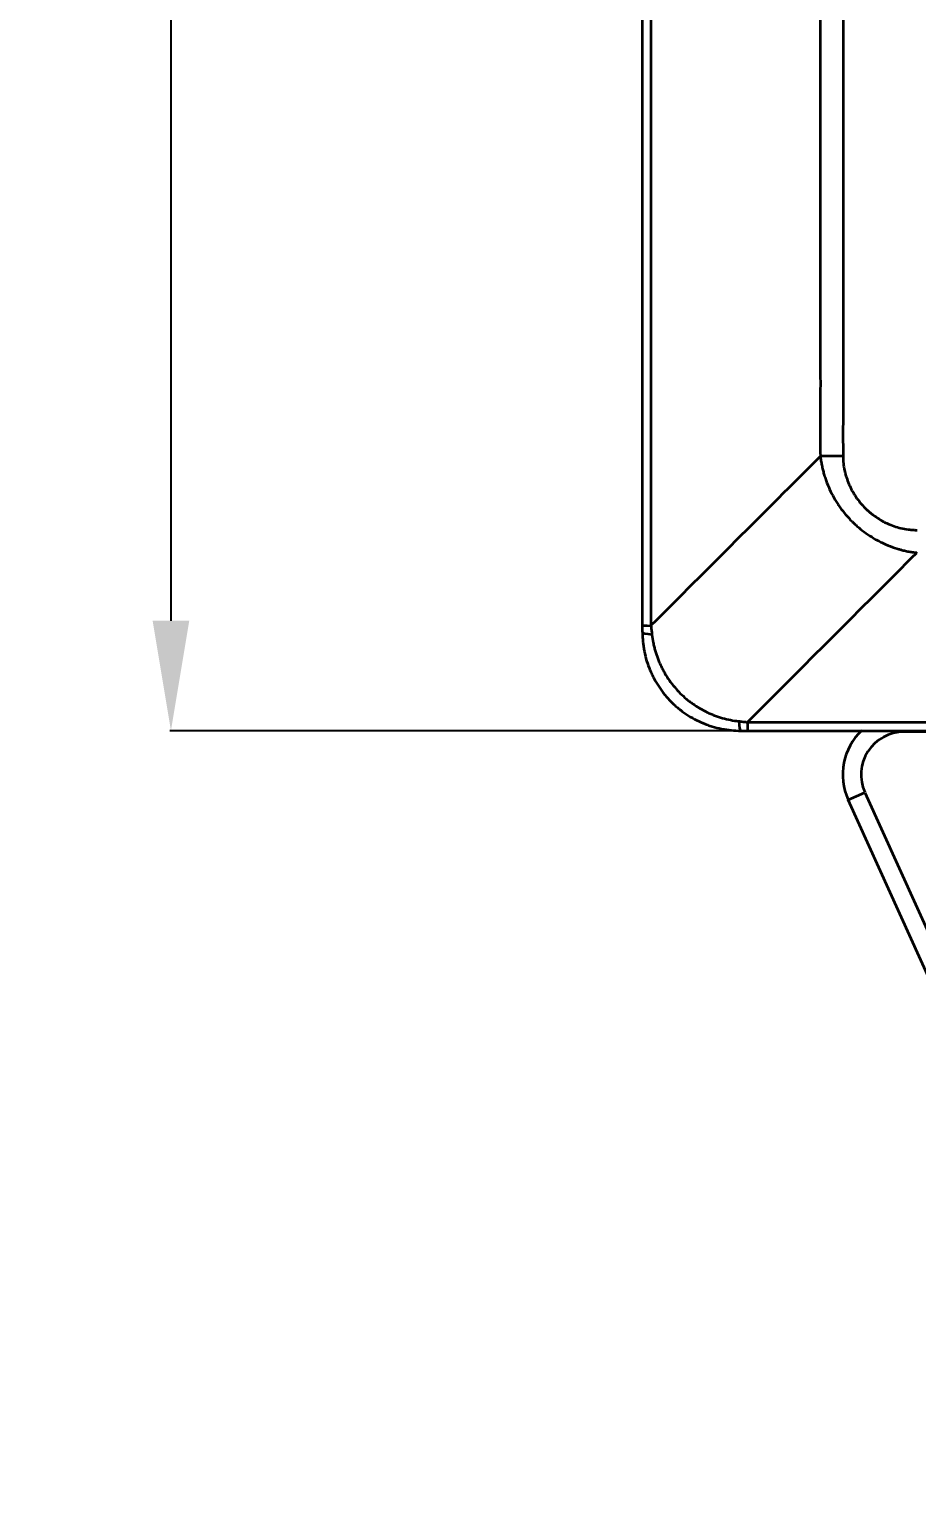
# Model space of a CAD drawing. Header units: millimetres. Extents: x 101 to 1819, y 134 to 1482.
# Drawn here: x 166.5 to 311.8, y 170.3 to 408.5 of the extents above; entities that cross this region are included whole.
import ezdxf

# ---------------------------------------------------------------- set-up
doc = ezdxf.new("R2010")
doc.units = ezdxf.units.MM
doc.layers.add('1', color=7, linetype='Continuous', lineweight=18)
doc.layers.add('尺寸线层', color=3, linetype='Continuous', lineweight=18)
doc.styles.add('HZ', font='', dxfattribs={"width": 0.8})
doc.styles.get('HZ').set_extended_font_data('宋体')
doc.dimstyles.new('JP20', dxfattribs={"dimtxt": 20, "dimasz": 18, "dimexe": 0.18, "dimexo": 0.0625, "dimgap": 0.09, "dimtad": 1, "dimdec": 1, "dimzin": 12, "dimdsep": 46, "dimtxsty": 'HZ', "dimcen": 0.09, "dimdle": 36, "dimclrd": 136, "dimclre": 4, "dimclrt": 6, "dimadec": 0, "dimazin": 0, "dimtfac": 1, "dimtdec": 1, "dimtmove": 0, "dimatfit": 3, "dimfxl": 1, "dimtolj": 1, "dimarcsym": 0})

# ---------------------------------------------------------------- blocks, each defined once
blk = doc.blocks.new('*X20')
at = {"layer": 'Defpoints', "color": 0}
for p in [(284.09, 687.9), (189.72, 293.7), (284.09, 293.7)]:
    blk.add_point(p, dxfattribs=at)
at = {"layer": '尺寸线层', "color": 4, "linetype": 'Continuous', "lineweight": -2}
for p, q in [((284.03, 687.9), (189.54, 687.9)), ((284.03, 293.7), (189.54, 293.7))]:
    blk.add_line(p, q, dxfattribs=at)
at = {"layer": '尺寸线层', "color": 136, "linetype": 'Continuous', "lineweight": -2}
blk.add_line((189.72, 669.9), (189.72, 311.7), dxfattribs=at)
at = {"layer": '尺寸线层', "color": 136}
for points in [[(192.72, 669.9), (186.72, 669.9), (189.72, 687.9)], [(186.72, 311.7), (192.72, 311.7), (189.72, 293.7)]]:
    blk.add_solid(points, dxfattribs=at)
at = {"layer": '尺寸线层', "color": 6, "insert": (179.63, 490.8), "char_height": 20, "attachment_point": 5, "rotation": 90, "style": 'HZ', "bg_fill": 3, "box_fill_scale": 1.1, "bg_fill_color": 256, "bg_fill_true_color": 13158600, "bg_fill_transparency": 0}
blk.add_mtext('\\A1;394', dxfattribs=at)

msp = doc.modelspace()

# ---------------------------------------------------------------- linework, layer by layer
at = {"layer": '1', "color": 0, "linetype": 'Continuous', "lineweight": 35}
for p, q in [((266.89, 309.8), (266.89, 671.8)), ((299.72, 338.64), (296.01, 338.62)), ((309.67, 293.71), (309.67, 293.5)), ((313.36, 293.5), (309.67, 293.5)), ((300.56, 282.38), (303.29, 283.61)), ((303.29, 283.61), (351.72, 176.59)), ((351.29, 170.28), (300.56, 282.38))]:
    msp.add_line(p, q, dxfattribs=at)
for radius, start in [(10, 133.5383), (7, 90)]:
    msp.add_arc((309.67, 286.5), radius, start, 204.3489, dxfattribs=at)
for centre, major_axis, ratio, start_param, end_param in [((271.99, 310.91), (5.1, 0), 0.007069, 3.141593, 3.898103), ((271.99, 309.8), (5.1, 0), 0.094244, 3.141593, 3.943358), ((282.99, 298.8), (0, 5.1), 0.094512, 2.33963, 3.141593), ((284.1, 298.8), (0, -5.1), 0.007931, 5.526272, 6.283185)]:
    msp.add_ellipse(centre, major_axis=major_axis, ratio=ratio, start_param=start_param, end_param=end_param, dxfattribs=at)
for points, knots in [([(268.28, 670.71), (268.28, 670.48), (268.27, 670.25), (268.27, 669.78), (268.27, 669.54), (268.26, 668.84), (268.26, 668.37), (268.27, 666.97), (268.27, 666.03), (268.27, 663.22), (268.27, 661.34), (268.27, 655.72), (268.27, 651.97), (268.27, 640.73), (268.27, 633.23), (268.27, 610.74), (268.27, 595.75), (268.27, 565.76), (268.27, 550.77), (268.27, 520.79), (268.27, 490.8), (268.27, 460.81), (268.27, 430.83), (268.27, 415.84), (268.27, 385.85), (268.27, 370.86), (268.27, 348.37), (268.27, 340.87), (268.27, 329.63), (268.27, 325.88), (268.27, 320.26), (268.27, 318.38), (268.27, 315.57), (268.27, 314.64), (268.26, 313.23), (268.26, 312.76), (268.27, 312.06), (268.27, 311.82), (268.27, 311.36), (268.28, 311.12), (268.28, 310.89)], [0, 0, 0, 0, 0.702788, 0.702788, 1.405576, 1.405576, 2.811152, 2.811152, 5.622305, 5.622305, 11.244609, 11.244609, 22.489219, 22.489219, 44.978437, 44.978437, 89.956875, 89.956875, 134.935312, 134.935312, 179.91375, 224.892187, 224.892187, 269.870625, 269.870625, 314.849062, 314.849062, 337.338281, 337.338281, 348.58289, 348.58289, 354.205195, 354.205195, 357.016347, 357.016347, 358.421923, 358.421923, 359.124712, 359.124712, 359.8275, 359.8275, 359.8275, 359.8275]), ([(296.01, 642.98), (296, 642.19), (296, 641.4), (295.99, 639.81), (295.99, 639.02), (295.99, 636.64), (296, 635.06), (296.01, 630.3), (296, 627.13), (296, 617.62), (296, 611.28), (296, 592.26), (296, 579.57), (296, 554.21), (296, 541.53), (296, 516.16), (296, 490.8), (296, 465.44), (296, 440.07), (296, 427.39), (296, 402.03), (296, 389.35), (296, 370.32), (296, 363.98), (296, 354.47), (296.01, 351.3), (296, 346.54), (295.99, 344.96), (295.99, 342.58), (295.99, 341.79), (296, 340.2), (296, 339.41), (296.01, 338.62)], [0, 0, 0, 0, 2.377849, 2.377849, 4.755699, 4.755699, 9.511398, 9.511398, 19.022796, 19.022796, 38.045592, 38.045592, 76.091184, 76.091184, 114.136776, 114.136776, 152.182368, 190.227959, 190.227959, 228.273551, 228.273551, 266.319143, 266.319143, 285.341939, 285.341939, 294.853337, 294.853337, 299.609036, 299.609036, 301.986886, 301.986886, 304.364735, 304.364735, 304.364735, 304.364735]), ([(299.72, 642.96), (299.72, 642.17), (299.72, 641.38), (299.71, 639.79), (299.71, 639), (299.72, 636.62), (299.72, 635.04), (299.73, 630.28), (299.72, 627.11), (299.72, 617.6), (299.72, 611.26), (299.72, 592.24), (299.72, 579.56), (299.72, 554.2), (299.72, 528.84), (299.72, 490.8), (299.72, 452.76), (299.72, 427.4), (299.72, 402.04), (299.72, 389.36), (299.72, 370.34), (299.72, 364), (299.72, 354.49), (299.73, 351.32), (299.72, 346.56), (299.72, 344.98), (299.71, 342.6), (299.71, 341.81), (299.72, 340.22), (299.72, 339.43), (299.72, 338.64)], [0, 0, 0, 0, 2.377551, 2.377551, 4.755101, 4.755101, 9.510202, 9.510202, 19.020405, 19.020405, 38.040809, 38.040809, 76.081619, 76.081619, 114.122428, 152.163237, 190.204047, 228.244856, 228.244856, 266.285665, 266.285665, 285.30607, 285.30607, 294.816272, 294.816272, 299.571373, 299.571373, 301.948924, 301.948924, 304.326475, 304.326475, 304.326475, 304.326475]), ([(296.01, 338.62), (296.01, 338.61), (296.01, 338.6), (296.01, 338.59), (296.02, 338.56), (296.02, 338.51), (296.04, 338.4), (296.06, 338.18), (296.13, 337.75), (296.24, 337.13), (296.35, 336.64), (296.44, 336.28), (296.47, 336.16), (296.53, 335.92), (296.57, 335.8), (296.67, 335.43), (296.75, 335.19), (296.91, 334.72), (297, 334.48), (297.27, 333.78), (297.47, 333.32), (297.91, 332.42), (298.14, 331.97), (298.53, 331.32), (298.66, 331.11), (298.93, 330.69), (299.07, 330.48), (299.51, 329.86), (299.82, 329.46), (300.47, 328.69), (300.81, 328.32), (301.21, 327.92), (301.26, 327.87), (301.35, 327.78), (301.49, 327.65), (301.81, 327.35), (302.09, 327.1), (302.67, 326.62), (303.06, 326.31), (303.88, 325.73), (304.3, 325.46), (304.95, 325.08), (305.17, 324.95), (305.5, 324.78), (305.61, 324.72), (305.84, 324.6), (305.95, 324.55), (306.52, 324.27), (306.97, 324.07), (307.91, 323.71), (308.38, 323.55), (308.92, 323.39), (308.98, 323.38), (309.1, 323.34), (309.28, 323.29), (309.7, 323.18), (310.07, 323.1), (310.44, 323.03), (310.56, 323.01), (310.81, 322.97), (311.06, 322.93), (311.37, 322.88), (311.59, 322.86), (311.7, 322.84), (311.75, 322.84), (311.78, 322.83), (311.79, 322.83), (311.8, 322.83), (311.81, 322.83), (311.81, 322.83)], [0, 0, 0, 0, 0.023536, 0.023536, 0.047072, 0.094144, 0.188289, 0.376577, 0.753155, 1.50631, 2.259465, 2.259465, 2.636042, 2.636042, 3.01262, 3.01262, 3.765774, 3.765774, 4.518929, 4.518929, 6.025239, 6.025239, 7.531549, 7.531549, 8.284704, 8.284704, 9.037859, 9.037859, 10.544168, 10.544168, 12.050478, 12.050478, 12.238767, 12.238767, 12.427056, 12.803633, 13.556788, 13.556788, 15.063098, 15.063098, 16.569407, 16.569407, 17.322562, 17.322562, 17.69914, 17.69914, 18.075717, 18.075717, 19.582027, 19.582027, 21.088337, 21.088337, 21.276625, 21.276625, 21.464914, 21.841492, 22.594646, 22.594646, 22.971224, 22.971224, 23.347801, 23.724379, 23.912667, 24.006812, 24.053884, 24.07742, 24.089188, 24.089188, 24.100956, 24.100956, 24.100956, 24.100956]), ([(299.72, 338.64), (299.72, 338.24), (299.74, 337.84), (299.83, 337.06), (299.89, 336.67), (299.99, 336.18), (300.02, 336.04), (300.06, 335.89), (300.08, 335.8), (300.1, 335.75), (300.16, 335.51), (300.22, 335.32), (300.4, 334.75), (300.54, 334.39), (300.85, 333.67), (301.02, 333.31), (301.31, 332.8), (301.41, 332.62), (301.56, 332.37), (301.64, 332.25), (301.72, 332.12), (301.78, 332.04), (301.8, 332), (302.05, 331.63), (302.53, 330.99), (303.07, 330.41), (303.38, 330.09), (303.42, 330.06), (303.49, 329.99), (303.6, 329.88), (303.85, 329.65), (304.07, 329.46), (304.53, 329.08), (304.85, 328.85), (305.5, 328.4), (305.83, 328.2), (306.35, 327.91), (306.53, 327.82), (306.75, 327.71), (306.79, 327.69), (306.88, 327.65), (307.02, 327.59), (307.15, 327.53), (307.61, 327.33), (307.98, 327.19), (308.72, 326.96), (309.1, 326.86), (309.87, 326.7), (310.26, 326.64), (310.76, 326.59), (310.86, 326.58), (311.05, 326.56), (311.35, 326.55), (311.65, 326.54), (311.85, 326.53)], [0, 0, 0, 0, 1.184941, 1.184941, 2.369882, 2.369882, 2.666117, 2.814234, 2.814234, 2.962352, 2.962352, 3.554822, 3.554822, 4.739763, 4.739763, 5.924704, 5.924704, 6.517174, 6.517174, 6.81341, 6.961527, 6.961527, 7.109645, 7.109645, 8.294586, 9.479526, 9.479526, 9.627644, 9.627644, 9.775761, 10.071997, 10.664467, 10.664467, 11.849408, 11.849408, 13.034349, 13.034349, 13.626819, 13.626819, 13.774937, 13.774937, 13.923054, 14.219289, 14.219289, 15.40423, 15.40423, 16.589171, 16.589171, 17.774112, 17.774112, 18.070347, 18.070347, 18.366582, 18.959053, 18.959053, 18.959053, 18.959053]), ([(266.89, 309.8), (266.89, 309.27), (266.91, 308.74), (266.97, 308.15), (266.98, 308.08), (266.99, 307.95), (267, 307.88), (267.03, 307.69), (267.08, 307.29), (267.15, 306.91), (267.3, 306.13), (267.43, 305.62), (267.73, 304.62), (267.91, 304.13), (268.21, 303.4), (268.32, 303.16), (268.46, 302.86), (268.49, 302.8), (268.55, 302.68), (268.64, 302.5), (268.73, 302.32), (269.04, 301.74), (269.31, 301.29), (269.89, 300.42), (270.2, 300), (270.87, 299.19), (271.22, 298.8), (271.79, 298.23), (271.98, 298.05), (272.37, 297.69), (272.57, 297.52), (272.88, 297.27), (273.04, 297.14), (273.19, 297.02), (273.3, 296.94), (273.35, 296.9), (273.62, 296.7), (273.84, 296.55), (274.49, 296.11), (274.94, 295.84), (275.87, 295.35), (276.34, 295.13), (277.07, 294.83), (277.32, 294.73), (277.69, 294.6), (277.81, 294.55), (278.07, 294.47), (278.19, 294.43), (278.83, 294.24), (279.34, 294.11), (280.37, 293.91), (280.89, 293.83), (281.93, 293.73), (282.46, 293.7), (282.99, 293.7)], [0, 0, 0, 0, 1.580497, 1.580497, 1.778059, 1.778059, 1.975622, 1.975622, 2.370746, 3.160995, 3.160995, 4.741492, 4.741492, 6.321989, 6.321989, 7.112238, 7.112238, 7.3098, 7.3098, 7.507362, 7.902487, 7.902487, 9.482984, 9.482984, 11.063481, 11.063481, 12.643979, 12.643979, 13.434227, 13.434227, 14.224476, 14.224476, 14.6196, 14.817162, 14.817162, 15.014725, 15.014725, 15.804973, 15.804973, 17.38547, 17.38547, 18.965968, 18.965968, 19.756216, 19.756216, 20.151341, 20.151341, 20.546465, 20.546465, 22.126962, 22.126962, 23.70746, 23.70746, 25.287957, 25.287957, 25.287957, 25.287957]), ([(268.28, 310.89), (268.28, 310.89), (268.28, 310.89), (268.28, 310.89), (268.28, 310.88), (268.28, 310.88), (268.28, 310.87), (268.28, 310.86), (268.29, 310.83), (268.29, 310.78), (268.3, 310.68), (268.33, 310.47), (268.35, 310.29), (268.39, 309.93), (268.41, 309.69), (268.44, 309.46)], [0, 0, 0, 0, 0.001407, 0.001407, 0.002814, 0.005628, 0.011257, 0.022513, 0.045027, 0.090053, 0.180107, 0.360214, 0.720427, 0.720427, 1.440855, 1.440855, 1.440855, 1.440855]), ([(268.44, 309.46), (268.49, 309), (268.56, 308.55), (268.67, 308), (268.69, 307.89), (268.74, 307.66), (268.82, 307.33), (268.91, 307), (269.09, 306.35), (269.23, 305.93), (269.47, 305.3), (269.56, 305.09), (269.74, 304.67), (269.92, 304.26), (270.13, 303.86), (270.28, 303.56), (270.34, 303.46), (270.45, 303.26), (270.51, 303.16), (270.79, 302.67), (271.04, 302.29), (271.55, 301.55), (271.83, 301.2), (272.41, 300.51), (272.71, 300.17), (273.36, 299.53), (273.69, 299.22), (274.13, 298.86), (274.21, 298.79), (274.39, 298.64), (274.48, 298.57), (274.75, 298.37), (274.93, 298.23), (275.49, 297.84), (275.87, 297.6), (276.64, 297.14), (277.04, 296.93), (277.65, 296.64), (277.86, 296.55), (278.17, 296.41), (278.28, 296.37), (278.49, 296.29), (278.59, 296.24), (279.12, 296.04), (279.55, 295.9), (280.42, 295.65), (280.86, 295.55), (281.74, 295.37), (282.19, 295.3), (282.64, 295.25)], [0, 0, 0, 0, 1.356254, 1.356254, 1.695317, 1.695317, 2.03438, 2.712507, 2.712507, 4.068761, 4.068761, 4.746888, 4.746888, 5.425014, 6.103141, 6.103141, 6.442205, 6.442205, 6.781268, 6.781268, 8.137522, 8.137522, 9.493775, 9.493775, 10.850029, 10.850029, 12.206282, 12.206282, 12.545346, 12.545346, 12.884409, 12.884409, 13.562536, 13.562536, 14.91879, 14.91879, 16.275043, 16.275043, 16.95317, 16.95317, 17.292233, 17.292233, 17.631297, 17.631297, 18.98755, 18.98755, 20.343804, 20.343804, 21.700058, 21.700058, 21.700058, 21.700058]), ([(282.64, 295.25), (282.88, 295.23), (283.12, 295.2), (283.48, 295.16), (283.66, 295.14), (283.87, 295.12), (283.97, 295.1), (284.02, 295.1), (284.05, 295.1), (284.06, 295.09), (284.07, 295.09), (284.07, 295.09), (284.07, 295.09), (284.08, 295.09)], [0, 0, 0, 0, 0.721378, 0.721378, 1.082067, 1.262411, 1.352584, 1.39767, 1.420213, 1.431484, 1.43712, 1.43712, 1.442756, 1.442756, 1.442756, 1.442756]), ([(282.99, 293.7), (283.17, 293.7), (283.36, 293.7), (283.73, 293.7), (283.92, 293.7), (284.1, 293.7)], [0, 0, 0, 0, 0.55753, 0.55753, 1.11506, 1.11506, 1.11506, 1.11506]), ([(284.08, 295.09), (284.21, 295.09), (284.34, 295.09), (284.6, 295.08), (284.99, 295.08), (285.64, 295.07), (286.16, 295.07), (286.68, 295.07), (286.94, 295.07), (288.24, 295.08), (289.28, 295.09), (292.4, 295.08), (294.48, 295.08), (300.73, 295.08), (304.89, 295.08), (313.22, 295.08), (317.38, 295.08), (325.71, 295.08), (329.87, 295.08), (350.68, 295.08), (367.34, 295.08), (417.29, 295.08), (450.6, 295.08), (483.9, 295.08)], [0, 0, 0, 0, 0.390287, 0.390287, 0.780573, 1.561146, 2.341719, 2.341719, 3.122292, 3.122292, 6.244585, 6.244585, 12.489169, 12.489169, 24.978338, 24.978338, 37.467507, 37.467507, 49.956676, 49.956676, 99.913352, 99.913352, 199.826705, 199.826705, 199.826705, 199.826705]), ([(284.1, 293.7), (284.62, 293.7), (285.14, 293.7), (286.18, 293.7), (286.7, 293.7), (288.27, 293.7), (289.31, 293.7), (292.43, 293.7), (294.51, 293.7), (300.75, 293.7), (304.91, 293.7), (313.24, 293.7), (317.4, 293.7), (325.73, 293.7), (346.54, 293.7), (367.35, 293.7), (417.29, 293.7), (450.59, 293.7), (483.89, 293.7)], [0, 0, 0, 0, 1.560819, 1.560819, 3.121637, 3.121637, 6.243274, 6.243274, 12.486548, 12.486548, 24.973096, 24.973096, 37.459644, 37.459644, 49.946192, 99.892384, 99.892384, 199.784768, 199.784768, 199.784768, 199.784768])]:
    msp.add_open_spline(points, degree=3, knots=knots, dxfattribs=at)
for points in [[(296.01, 338.62), (286.77, 329.37), (277.52, 320.13), (268.28, 310.89)], [(284.08, 295.09), (293.32, 304.34), (302.56, 313.59), (311.81, 322.83)]]:
    msp.add_open_spline(points, degree=3, dxfattribs=at)

# ---------------------------------------------------------------- next in the draw order: dimensions: what is measured, and where the dimension line sits
at = {"layer": '尺寸线层', "color": 0}
dim = msp.add_linear_dim(base=(189.72, 293.7), p1=(284.09, 687.9), p2=(284.09, 293.7), angle=90, dimstyle='JP20', override={"dimscale": 1, "dimdec": 0, "dimsah": 1, "dimtfill": 1, "dimtzin": 8}, dxfattribs=at)
dim.commit()
dim.dimension.update_dxf_attribs({"geometry": '*X20', "text_midpoint": (179.63, 490.8)})

doc.saveas('drawing.dxf')
